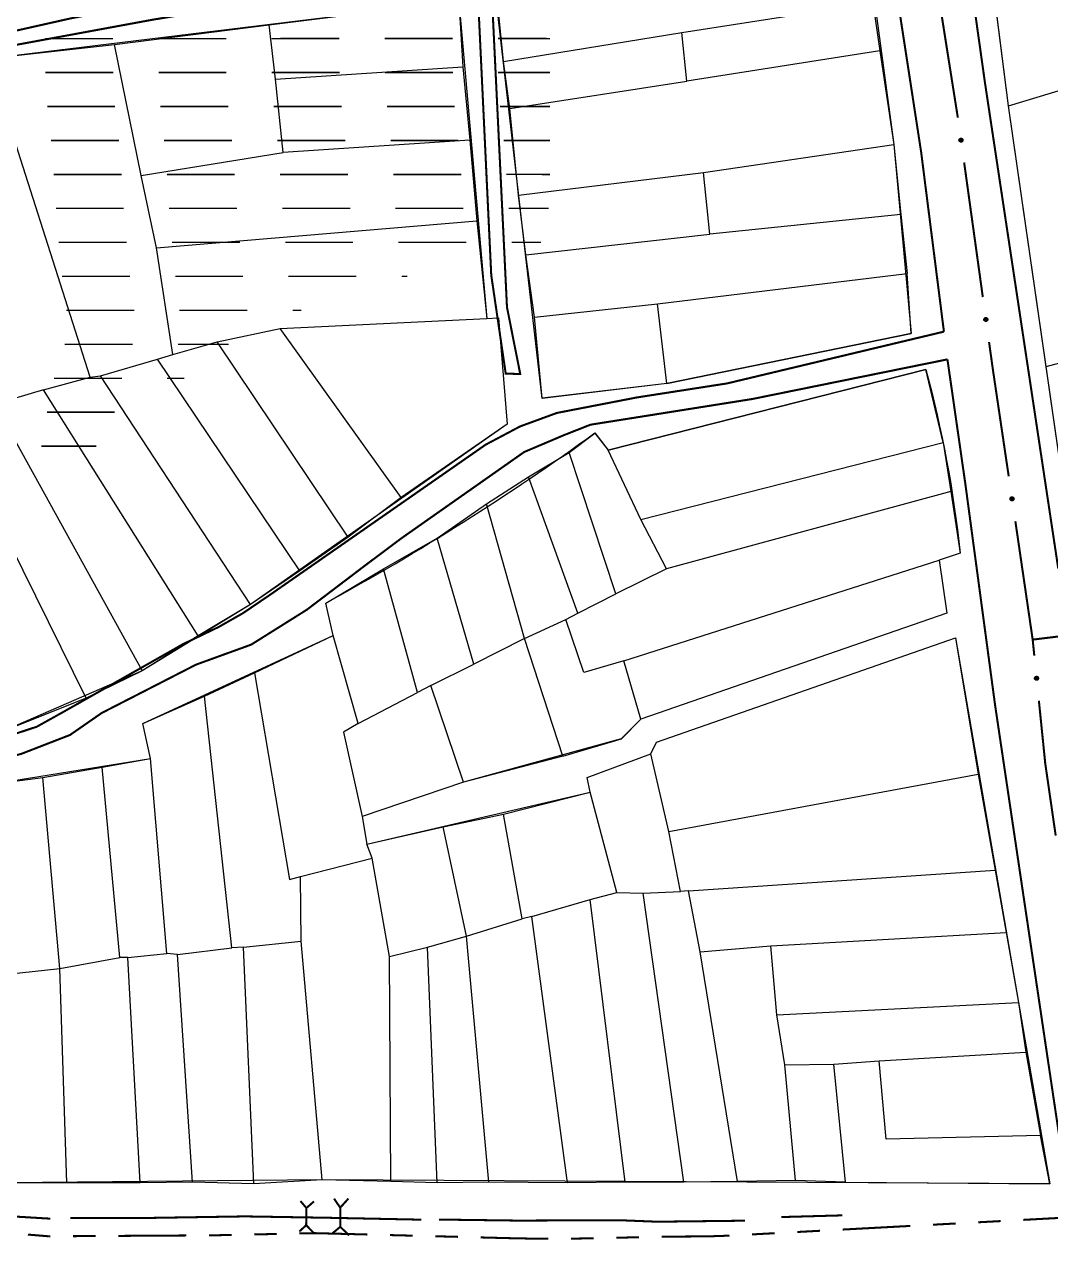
# Model space of a CAD drawing. Extents: x 203614 to 206284, y 4847494 to 4848495.
# Drawn here: x 204054.6 to 204145.3, y 4847956.2 to 4848063.5 of the extents above; entities that cross this region are included whole.
import ezdxf

# ---------------------------------------------------------------- set-up
doc = ezdxf.new("R2010")
doc.units = 0
doc.header["$LTSCALE"] = 1.5
doc.header["$MEASUREMENT"] = 0
doc.linetypes.add('PHANTOMX2', pattern=[5, 2.5, -0.5, 0.5, -0.5, 0.5, -0.5])
for name, color, linetype in [('CD-MALHA-LOTES', 40, 'CONTINUOUS'), ('HD-AREA-SUJ-INUND', 170, 'CONTINUOUS'), ('HD-VALAS-DRENOS', 170, 'CONTINUOUS'), ('RU-QUADRAS', 210, 'CONTINUOUS'), ('SV-EIXO-RUA-N-PAV', 6, 'CONTINUOUS'), ('SV-ESTIVAS', 7, 'CONTINUOUS'), ('SV-RUA-NAO-PAV-S-GUIA-C-GUIA', 7, 'PHANTOMX2'), ('SV-RUA-PAVIM-S-GUIA-C-GUIA', 7, 'CONTINUOUS')]:
    doc.layers.add(name, color=color, linetype=linetype)

# ---------------------------------------------------------------- blocks, each defined once
blk = doc.blocks.new('*X3')
at = {"layer": 'HD-AREA-SUJ-INUND', "const_width": 0.13}
for points in [[(204056.444241, 4848062.282848), (204062.444241, 4848062.283216)], [(204066.444241, 4848062.283461), (204072.444241, 4848062.283829)], [(204076.444241, 4848062.284074), (204082.444241, 4848062.284442)], [(204086.444241, 4848062.284688), (204092.444241, 4848062.285056)], [(204096.444241, 4848062.285301), (204100.444241, 4848062.285547)], [(204100.444241, 4848062.285547), (204101.05, 4848062.28278)], [(204056.46142, 4848059.282815), (204062.46142, 4848059.283183)], [(204066.46142, 4848059.283428), (204072.46142, 4848059.283796)], [(204076.46142, 4848059.284042), (204082.46142, 4848059.28441)], [(204086.46142, 4848059.284655), (204092.46142, 4848059.285023)], [(204096.46142, 4848059.285269), (204100.46142, 4848059.285514)], [(204100.46142, 4848059.285514), (204101.05, 4848059.282747)], [(204056.626885, 4848056.282784), (204062.626885, 4848056.283153)], [(204066.626885, 4848056.283399), (204072.626885, 4848056.283767)], [(204076.626885, 4848056.284013), (204082.626885, 4848056.284382)], [(204086.626885, 4848056.284628), (204092.626885, 4848056.284996)], [(204096.626885, 4848056.285242), (204100.626885, 4848056.285488)], [(204100.626885, 4848056.285488), (204101.05, 4848056.282714)], [(204056.955656, 4848053.282756), (204062.955656, 4848053.283126)], [(204066.955656, 4848053.283373), (204072.955656, 4848053.283742)], [(204076.955656, 4848053.283989), (204082.955656, 4848053.284359)], [(204086.955656, 4848053.284605), (204092.955656, 4848053.284975)], [(204096.955656, 4848053.285221), (204100.955656, 4848053.285468)], [(204100.955656, 4848053.285468), (204101.05, 4848053.282681)], [(204057.194225, 4848050.282727), (204063.194225, 4848050.283098)], [(204067.194225, 4848050.283345), (204073.194225, 4848050.283715)], [(204077.194225, 4848050.283962), (204083.194225, 4848050.284333)], [(204087.194225, 4848050.28458), (204093.194225, 4848050.28495)], [(204097.194225, 4848050.285197), (204100.194225, 4848050.285383)], [(204100.194225, 4848050.285383), (204101.05, 4848050.282648)], [(204057.390856, 4848047.282698), (204063.390856, 4848047.28307)], [(204067.390856, 4848047.283317), (204073.390856, 4848047.283689)], [(204077.390856, 4848047.283937), (204083.390856, 4848047.284309)], [(204087.390856, 4848047.284556), (204093.390856, 4848047.284928)], [(204097.390856, 4848047.285176), (204100.390856, 4848047.285362)], [(204100.390856, 4848047.285362), (204100.908644, 4848047.282614)], [(204057.648175, 4848044.282673), (204063.648175, 4848044.283048)], [(204067.648175, 4848044.283298), (204073.648175, 4848044.283672)], [(204077.648175, 4848044.283922), (204083.648175, 4848044.284297)], [(204087.648175, 4848044.284547), (204093.648175, 4848044.284922)], [(204097.648175, 4848044.285172), (204099.648175, 4848044.285297)], [(204099.648175, 4848044.285297), (204100.243313, 4848044.282574)], [(204057.930538, 4848041.282728), (204063.930538, 4848041.283154)], [(204067.930538, 4848041.283437), (204073.930538, 4848041.283863)], [(204077.930538, 4848041.284147), (204083.930538, 4848041.284573)], [(204087.930538, 4848041.284857), (204088.440533, 4848041.282423)], [(204058.310504, 4848038.282801), (204064.310504, 4848038.283289)], [(204068.310504, 4848038.283614), (204074.310504, 4848038.284101)], [(204078.310504, 4848038.284426), (204079.077453, 4848038.282296)], [(204058.165812, 4848035.282864), (204064.165812, 4848035.28341)], [(204068.165812, 4848035.283773), (204072.165812, 4848035.284137)], [(204072.165812, 4848035.284137), (204072.640274, 4848035.282199)], [(204057.220917, 4848032.282881), (204063.220917, 4848032.283463)], [(204067.220917, 4848032.28385), (204068.220917, 4848032.283947)], [(204068.220917, 4848032.283947), (204068.741276, 4848032.282127)], [(204056.595481, 4848029.282912), (204062.595481, 4848029.283536)], [(204056.105202, 4848026.282999), (204060.105202, 4848026.283465)], [(204060.105202, 4848026.283465), (204060.969527, 4848026.281983)]]:
    blk.add_lwpolyline(points, dxfattribs=at)

msp = doc.modelspace()

# ---------------------------------------------------------------- linework, layer by layer
at = {"layer": 'CD-MALHA-LOTES', "flags": 128}
for points in [[(204141.54, 4848056.33), (204138.12, 4848083.21)], [(204141.54, 4848056.33), (204205.84, 4848075.79)], [(204144.88, 4848033.31), (204141.54, 4848056.33)], [(204144.88, 4848033.31), (204171.51, 4848040.45)], [(204147.18, 4848017.39), (204144.88, 4848033.31)]]:
    msp.add_lwpolyline(points, dxfattribs=at)
at = {"layer": 'CD-MALHA-LOTES'}
for points in [[(204076.242153, 4848063.50925), (204092.98157, 4848065.575845), (204093.326002, 4848059.78938)], [(204112.683105, 4848062.820385), (204129.560295, 4848065.438072)], [(204129.560295, 4848065.438072), (204130.180274, 4848061.201553)], [(204096.942543, 4848060.271585), (204096.529224, 4848064.404774)], [(204062.568185, 4848061.752645), (204076.242153, 4848063.50925)], [(204076.793245, 4848058.687196), (204076.242153, 4848063.50925)], [(204096.942543, 4848060.271585), (204112.683105, 4848062.820385)], [(204113.130868, 4848058.51498), (204112.683105, 4848062.820385)], [(204051.408574, 4848060.512688), (204062.568185, 4848061.752645)], [(204064.910326, 4848050.179715), (204062.568185, 4848061.752645)], [(204130.180274, 4848061.201553), (204113.130868, 4848058.51498)], [(204130.180274, 4848061.201553), (204131.42023, 4848052.935174)], [(204060.432704, 4848032.372557), (204051.408574, 4848060.512688)], [(204097.493635, 4848056.103953), (204096.942543, 4848060.271585)], [(204076.793245, 4848058.687196), (204093.326002, 4848059.78938)], [(204093.326002, 4848059.78938), (204093.945981, 4848053.31405)], [(204077.48211, 4848052.211866), (204076.793245, 4848058.687196)], [(204097.493635, 4848056.103953), (204113.130868, 4848058.51498)], [(204098.251386, 4848048.457552), (204097.493635, 4848056.103953)], [(204093.945981, 4848053.31405), (204077.48211, 4848052.211866)], [(204093.945981, 4848053.31405), (204094.565959, 4848046.184298)], [(204114.611927, 4848050.45526), (204131.42023, 4848052.935174)], [(204131.42023, 4848052.935174), (204132.040209, 4848046.73539)], [(204064.910326, 4848050.179715), (204077.48211, 4848052.211866)], [(204098.251386, 4848048.457552), (204114.611927, 4848050.45526)], [(204115.163019, 4848045.013228), (204114.611927, 4848050.45526)], [(204066.288056, 4848043.807714), (204064.910326, 4848050.179715)], [(204098.905808, 4848043.187736), (204098.251386, 4848048.457552)], [(204066.288056, 4848043.807714), (204094.565959, 4848046.184298)], [(204094.565959, 4848046.184298), (204095.461483, 4848037.573487)], [(204132.040209, 4848046.73539), (204115.163019, 4848045.013228)], [(204132.040209, 4848046.73539), (204132.591301, 4848041.53446)], [(204098.905808, 4848043.187736), (204115.163019, 4848045.013228)], [(204067.734672, 4848034.370265), (204066.288056, 4848043.807714)], [(204099.663559, 4848037.676817), (204098.905808, 4848043.187736)], [(204110.547624, 4848038.847887), (204132.591301, 4848041.53446)], [(204111.374262, 4848031.821465), (204132.935733, 4848036.230201), (204132.591301, 4848041.53446)], [(204099.663559, 4848037.676817), (204110.547624, 4848038.847887)], [(204111.374262, 4848031.821465), (204110.547624, 4848038.847887)], [(204077.206564, 4848036.677963), (204095.461483, 4848037.573487)], [(204095.461483, 4848037.573487), (204096.494781, 4848037.60793), (204097.252532, 4848028.239368), (204087.88397, 4848021.764038)], [(204111.374262, 4848031.821465), (204100.352424, 4848030.512622), (204099.663559, 4848037.676817)], [(204071.626758, 4848035.506892), (204077.206564, 4848036.677963)], [(204087.88397, 4848021.764038), (204077.206564, 4848036.677963)], [(204067.734672, 4848034.370265), (204071.626758, 4848035.506892)], [(204083.199688, 4848018.250827), (204071.626758, 4848035.506892)], [(204066.356942, 4848033.956947), (204067.734672, 4848034.370265)], [(204061.328228, 4848032.51033), (204066.356942, 4848033.956947)], [(204078.928726, 4848015.288708), (204066.356942, 4848033.956947)], [(204056.299515, 4848031.270373), (204060.432704, 4848032.372557)], [(204060.432704, 4848032.372557), (204061.328228, 4848032.51033)], [(204074.588877, 4848012.292146), (204061.328228, 4848032.51033)], [(204135.760079, 4848026.620535), (204134.244576, 4848033.061422), (204106.173332, 4848025.931671)], [(204056.299515, 4848031.270373), (204053.819601, 4848030.512622)], [(204069.973483, 4848009.536686), (204056.299515, 4848031.270373)], [(204051.959666, 4848030.030417), (204065.013656, 4848006.436794)], [(204060.053828, 4848004.025767), (204047.826477, 4848028.79046)], [(204102.729008, 4848025.725011), (204105.002262, 4848027.447173), (204106.173332, 4848025.931671)], [(204099.146911, 4848023.58953), (204102.729008, 4848025.725011)], [(204106.862197, 4848013.256557), (204102.729008, 4848025.725011)], [(204109.066565, 4848019.800773), (204106.173332, 4848025.931671)], [(204109.066565, 4848019.800773), (204135.760079, 4848026.620535)], [(204135.760079, 4848026.620535), (204136.448944, 4848022.280687)], [(204095.42704, 4848021.178503), (204099.146911, 4848023.58953)], [(204103.486759, 4848011.534395), (204099.146911, 4848023.58953)], [(204087.88397, 4848021.764038), (204083.199688, 4848018.250827)], [(204136.448944, 4848022.280687), (204111.339819, 4848015.460924)], [(204136.448944, 4848022.280687), (204137.275582, 4848016.838654), (204135.415647, 4848016.218676)], [(204091.087191, 4848018.147497), (204095.42704, 4848021.178503)], [(204098.802478, 4848009.295584), (204095.42704, 4848021.178503)], [(204111.339819, 4848015.460924), (204109.066565, 4848019.800773)], [(204083.199688, 4848018.250827), (204078.928726, 4848015.288708)], [(204086.334024, 4848015.460924), (204091.087191, 4848018.147497)], [(204094.324856, 4848007.02233), (204091.087191, 4848018.147497)], [(204107.551062, 4848007.332319), (204135.415647, 4848016.218676)], [(204135.415647, 4848016.218676), (204136.104512, 4848011.534395), (204109.066565, 4848002.165832)], [(204078.928726, 4848015.288708), (204074.588877, 4848012.292146)], [(204081.890845, 4848009.57113), (204081.236424, 4848012.429919), (204086.334024, 4848015.460924)], [(204089.330586, 4848004.542416), (204086.334024, 4848015.460924)], [(204111.339819, 4848015.460924), (204106.862197, 4848013.256557)], [(204103.486759, 4848011.534395), (204106.862197, 4848013.256557)], [(204074.588877, 4848012.292146), (204069.973483, 4848009.536686)], [(204098.802478, 4848009.295584), (204102.453462, 4848010.983303)], [(204102.453462, 4848010.983303), (204103.486759, 4848011.534395)], [(204107.551062, 4848007.332319), (204104.037851, 4848006.299021), (204102.453462, 4848010.983303)], [(204069.973483, 4848009.536686), (204065.013656, 4848006.436794)], [(204074.93331, 4848006.264578), (204081.890845, 4848009.57113)], [(204084.095213, 4848001.786956), (204081.890845, 4848009.57113)], [(204098.802478, 4848009.295584), (204094.324856, 4848007.02233)], [(204102.177916, 4847998.893724), (204098.802478, 4848009.295584)], [(204109.962089, 4847999.100383), (204110.444295, 4848000.133681), (204136.862263, 4848009.36447), (204138.859971, 4847997.309335)], [(204065.013656, 4848006.436794), (204060.053828, 4848004.025767)], [(204090.501656, 4848005.162394), (204094.324856, 4848007.02233)], [(204109.066565, 4848002.165832), (204107.551062, 4848007.332319)], [(204070.524575, 4848004.197984), (204074.93331, 4848006.264578)], [(204074.93331, 4848006.264578), (204078.033202, 4847988.009659), (204078.997613, 4847988.285205)], [(204065.736964, 4847998.687064), (204065.082542, 4848001.786956), (204070.524575, 4848004.197984)], [(204072.935602, 4847981.982091), (204070.524575, 4848004.197984)], [(204084.095213, 4848001.786956), (204089.330586, 4848004.542416)], [(204090.501656, 4848005.162394), (204089.330586, 4848004.542416)], [(204093.394889, 4847996.62047), (204090.501656, 4848005.162394)], [(204060.053828, 4848004.025767), (204052.476315, 4848000.994762)], [(204102.177916, 4847998.893724), (204107.344403, 4848000.44367), (204109.066565, 4848002.165832)], [(204084.095213, 4848001.786956), (204082.78637, 4848001.029205), (204084.439645, 4847993.589464)], [(204102.177916, 4847998.893724), (204093.394889, 4847996.62047)], [(204104.588943, 4847995.724945), (204104.313397, 4847997.033789), (204109.962089, 4847999.100383)], [(204111.546478, 4847992.246178), (204109.962089, 4847999.100383)], [(204056.230628, 4847997.033789), (204061.466001, 4847997.929313)], [(204061.466001, 4847997.929313), (204065.736964, 4847998.687064)], [(204063.050391, 4847981.12101), (204061.466001, 4847997.929313)], [(204067.18358, 4847981.465442), (204065.736964, 4847998.687064)], [(204051.477461, 4847996.41381), (204056.230628, 4847997.033789)], [(204057.746131, 4847980.156599), (204056.230628, 4847997.033789)], [(204093.394889, 4847996.62047), (204084.439645, 4847993.589464)], [(204111.546478, 4847992.246178), (204138.859971, 4847997.309335)], [(204138.859971, 4847997.309335), (204140.375474, 4847988.836297)], [(204096.942543, 4847993.796124), (204104.588943, 4847995.724945)], [(204106.931084, 4847986.873032), (204104.588943, 4847995.724945)], [(204084.439645, 4847993.589464), (204084.852964, 4847991.143994)], [(204091.60384, 4847992.659497), (204096.942543, 4847993.796124)], [(204098.595819, 4847984.530891), (204096.942543, 4847993.796124)], [(204084.852964, 4847991.143994), (204091.60384, 4847992.659497)], [(204093.670435, 4847983.015388), (204091.60384, 4847992.659497)], [(204112.579776, 4847986.941918), (204111.546478, 4847992.246178)], [(204085.33517, 4847989.904037), (204084.852964, 4847991.143994)], [(204078.997613, 4847988.285205), (204085.33517, 4847989.904037)], [(204086.850672, 4847981.22434), (204085.33517, 4847989.904037)], [(204079.066499, 4847982.567626), (204078.997613, 4847988.285205)], [(204113.268641, 4847987.010805), (204140.375474, 4847988.836297)], [(204140.375474, 4847988.836297), (204141.339885, 4847983.325378)], [(204113.268641, 4847987.010805), (204112.579776, 4847986.941918)], [(204114.301938, 4847981.637659), (204113.268641, 4847987.010805)], [(204099.422456, 4847984.737551), (204104.588943, 4847986.253053)], [(204104.588943, 4847986.253053), (204106.931084, 4847986.873032)], [(204107.688835, 4847961.281701), (204104.588943, 4847986.253053)], [(204106.931084, 4847986.873032), (204109.273224, 4847986.804145)], [(204109.273224, 4847986.804145), (204112.579776, 4847986.941918)], [(204112.855322, 4847961.281701), (204109.273224, 4847986.804145)], [(204093.670435, 4847983.015388), (204098.595819, 4847984.530891)], [(204099.422456, 4847984.737551), (204098.595819, 4847984.530891)], [(204102.591235, 4847961.212815), (204099.422456, 4847984.737551)], [(204090.22611, 4847982.050978), (204093.670435, 4847983.015388)], [(204095.6337, 4847961.281701), (204093.670435, 4847983.015388)], [(204120.536165, 4847982.154307), (204141.339885, 4847983.325378)], [(204141.339885, 4847983.325378), (204142.442068, 4847977.160037)], [(204068.147991, 4847981.396556), (204072.935602, 4847981.982091)], [(204073.968899, 4847982.050978), (204072.935602, 4847981.982091)], [(204073.968899, 4847982.050978), (204079.066499, 4847982.567626)], [(204074.864423, 4847961.143928), (204073.968899, 4847982.050978)], [(204080.926434, 4847961.488361), (204079.066499, 4847982.567626)], [(204086.850672, 4847981.22434), (204090.22611, 4847982.050978)], [(204091.087191, 4847961.212815), (204090.22611, 4847982.050978)], [(204114.301938, 4847981.637659), (204120.536165, 4847982.154307)], [(204117.608489, 4847961.350588), (204114.301938, 4847981.637659)], [(204121.087257, 4847976.057853), (204120.536165, 4847982.154307)], [(204057.746131, 4847980.156599), (204063.050391, 4847981.12101)], [(204063.739255, 4847981.12101), (204063.050391, 4847981.12101)], [(204063.739255, 4847981.12101), (204067.18358, 4847981.465442)], [(204064.841439, 4847961.212815), (204063.739255, 4847981.12101)], [(204068.147991, 4847981.396556), (204067.18358, 4847981.465442)], [(204069.456834, 4847961.281701), (204068.147991, 4847981.396556)], [(204086.988445, 4847961.350588), (204086.850672, 4847981.22434)], [(204053.130736, 4847979.63995), (204057.746131, 4847980.156599)], [(204058.366109, 4847961.212815), (204057.746131, 4847980.156599)], [(204121.087257, 4847976.057853), (204142.442068, 4847977.160037)], [(204142.442068, 4847977.160037), (204143.062047, 4847972.751302)], [(204121.776122, 4847971.649118), (204121.087257, 4847976.057853)], [(204126.115971, 4847971.718004), (204130.111387, 4847971.99355)], [(204130.111387, 4847971.99355), (204143.062047, 4847972.751302)], [(204144.37089, 4847965.414891), (204130.731365, 4847965.070458), (204130.111387, 4847971.99355)], [(204143.062047, 4847972.751302), (204144.37089, 4847965.414891)], [(204121.776122, 4847971.649118), (204126.115971, 4847971.718004)], [(204122.740533, 4847961.419474), (204121.776122, 4847971.649118)], [(204127.149268, 4847961.281701), (204126.115971, 4847971.718004)], [(204127.149268, 4847961.281701), (204145.197528, 4847961.143928), (204144.37089, 4847965.414891)], [(204058.366109, 4847961.212815), (204052.85519, 4847961.212815)], [(204064.841439, 4847961.212815), (204058.366109, 4847961.212815)], [(204069.456834, 4847961.281701), (204064.841439, 4847961.212815)], [(204074.864423, 4847961.143928), (204069.456834, 4847961.281701)], [(204080.926434, 4847961.488361), (204074.864423, 4847961.143928)], [(204086.988445, 4847961.350588), (204080.926434, 4847961.488361)], [(204091.087191, 4847961.212815), (204086.988445, 4847961.350588)], [(204095.6337, 4847961.281701), (204091.087191, 4847961.212815)], [(204102.591235, 4847961.212815), (204095.6337, 4847961.281701)], [(204107.688835, 4847961.281701), (204102.591235, 4847961.212815)], [(204112.855322, 4847961.281701), (204107.688835, 4847961.281701)], [(204117.608489, 4847961.350588), (204112.855322, 4847961.281701)], [(204122.740533, 4847961.419474), (204117.608489, 4847961.350588)], [(204127.149268, 4847961.281701), (204122.740533, 4847961.419474)]]:
    msp.add_lwpolyline(points, dxfattribs=at)
at = {"layer": 'HD-VALAS-DRENOS', "const_width": 0.18, "flags": 128}
for points in [[(204056.89, 4847958.06), (204048.65, 4847958.55), (204043.53, 4847958.74)], [(204089.68, 4847957.97), (204081.35, 4847958.14), (204074.09, 4847958.26), (204066.01, 4847958.13), (204058.68, 4847958.13)], [(204118.28, 4847957.88), (204110.51, 4847957.79), (204107.21, 4847957.92), (204098.15, 4847957.89), (204091.24, 4847957.98)], [(204126.87, 4847958.35), (204121.47, 4847958.2)]]:
    msp.add_lwpolyline(points, dxfattribs=at)
at = {"layer": 'RU-QUADRAS', "color": 6, "linetype": 'Continuous'}
for points in [[(204313.29, 4848068.88), (204220.69, 4848038.65), (204147.18, 4848017.39), (204141.54, 4848056.33), (204130.27, 4848144.7), (204126.43, 4848182.35), (204089.41, 4848466.25), (204100.3, 4848469.64), (204167.37, 4848472.32), (204258.29, 4848478.93)], [(204124.84, 4848101.63), (204131.42, 4848052.94), (204132.94, 4848036.23), (204111.37, 4848031.82), (204100.35, 4848030.51), (204095.77, 4848070.12)], [(204051.41, 4848060.51), (204092.98, 4848065.58), (204095.46, 4848037.57), (204096.49, 4848037.61), (204097.25, 4848028.24), (204074.59, 4848012.29), (204065.01, 4848006.44), (204052.48, 4848000.99)]]:
    msp.add_lwpolyline(points, dxfattribs=at)
msp.add_lwpolyline([(204051.48, 4847996.41), (204065.74, 4847998.69), (204065.08, 4848001.79), (204081.89, 4848009.57), (204081.24, 4848012.43, 0.0316171497), (204105, 4848027.45), (204106.17, 4848025.93), (204134.24, 4848033.06, -0.0388181234), (204137.28, 4848016.84), (204135.42, 4848016.22), (204136.1, 4848011.53), (204109.07, 4848002.17), (204107.34, 4848000.44), (204093.39, 4847996.62), (204084.44, 4847993.59), (204084.85, 4847991.14), (204104.59, 4847995.72), (204104.31, 4847997.03), (204109.96, 4847999.1), (204110.44, 4848000.13), (204136.86, 4848009.36), (204145.2, 4847961.14), (204080.93, 4847961.49), (204022.17, 4847960.94)], format="xyb", dxfattribs=at)
at = {"layer": 'SV-EIXO-RUA-N-PAV', "const_width": 0.18, "flags": 128}
for points in [[(204137.068598, 4848055.298147), (204135.193609, 4848067.150759)], [(204139.275484, 4848039.451146), (204137.625855, 4848051.337219)], [(204140.15, 4848033.15), (204139.825361, 4848035.489122)], [(204140.243675, 4848032.518452), (204140.15, 4848033.15)], [(204141.564156, 4848023.615849), (204140.243675, 4848032.518452)], [(204143.68, 4848009.2), (204142.14921, 4848019.658868)], [(204143.68, 4848009.2), (204155.591811, 4848010.652156)], [(204143.723415, 4848008.772499), (204143.68, 4848009.2)], [(204143.824451, 4848007.777616), (204143.723415, 4848008.772499)], [(204144.79, 4847998.27), (204144.228593, 4848003.798085)], [(204144.853563, 4847997.831097), (204144.79, 4847998.27)], [(204145.713521, 4847991.893044), (204144.853563, 4847997.831097)]]:
    msp.add_lwpolyline(points, dxfattribs=at)
at = {"layer": 'SV-EIXO-RUA-N-PAV', "flags": 128}
for points in [[(204137.261633, 4848053.160782), (204137.222209, 4848053.189727), (204137.194246, 4848053.222666), (204137.17883, 4848053.256851), (204137.173084, 4848053.290612), (204137.171097, 4848053.325813), (204137.176922, 4848053.361745), (204137.192222, 4848053.400193), (204137.220981, 4848053.439944), (204137.256606, 4848053.466372), (204137.289312, 4848053.483279), (204137.324171, 4848053.491297), (204137.358399, 4848053.492655), (204137.395523, 4848053.485369), (204137.434335, 4848053.469484), (204137.473606, 4848053.439599), (204137.5008, 4848053.407119), (204137.514842, 4848053.373661), (204137.522681, 4848053.338566), (204137.52428, 4848053.302604), (204137.518358, 4848053.267365), (204137.502294, 4848053.228316), (204137.472283, 4848053.189947), (204137.440198, 4848053.162455), (204137.406947, 4848053.147946), (204137.372221, 4848053.141006), (204137.336939, 4848053.138583), (204137.300576, 4848053.142936), (204137.261633, 4848053.160782)], [(204139.461139, 4848037.312685), (204139.421715, 4848037.34163), (204139.393752, 4848037.374569), (204139.378336, 4848037.408754), (204139.372591, 4848037.442515), (204139.370603, 4848037.477716), (204139.376428, 4848037.513648), (204139.391728, 4848037.552096), (204139.420487, 4848037.591847), (204139.456112, 4848037.618275), (204139.488818, 4848037.635182), (204139.523677, 4848037.6432), (204139.557905, 4848037.644558), (204139.595029, 4848037.637272), (204139.633841, 4848037.621387), (204139.673113, 4848037.591502), (204139.700306, 4848037.559022), (204139.714348, 4848037.525564), (204139.722187, 4848037.490469), (204139.723786, 4848037.454507), (204139.717864, 4848037.419269), (204139.7018, 4848037.38022), (204139.671789, 4848037.34185), (204139.639704, 4848037.314358), (204139.606453, 4848037.299849), (204139.571727, 4848037.29291), (204139.536445, 4848037.290486), (204139.500082, 4848037.294839), (204139.461139, 4848037.312685)], [(204141.769788, 4848021.479217), (204141.730096, 4848021.507792), (204141.701826, 4848021.540468), (204141.686091, 4848021.574508), (204141.680031, 4848021.608213), (204141.677714, 4848021.643394), (204141.683203, 4848021.679379), (204141.698143, 4848021.717969), (204141.726529, 4848021.757986), (204141.761906, 4848021.784746), (204141.794453, 4848021.801958), (204141.829235, 4848021.810302), (204141.863449, 4848021.81198), (204141.900639, 4848021.805041), (204141.939598, 4848021.789519), (204141.979147, 4848021.760002), (204142.006643, 4848021.727778), (204142.020997, 4848021.694453), (204142.029164, 4848021.659433), (204142.031099, 4848021.623487), (204142.025506, 4848021.588195), (204142.009808, 4848021.548997), (204141.980157, 4848021.510349), (204141.94833, 4848021.482558), (204141.915216, 4848021.46774), (204141.880557, 4848021.460476), (204141.845299, 4848021.457723), (204141.808896, 4848021.461735), (204141.769788, 4848021.479217)], [(204143.931522, 4848005.633783), (204143.893187, 4848005.664155), (204143.866451, 4848005.698097), (204143.852299, 4848005.732825), (204143.847796, 4848005.766774), (204143.847101, 4848005.802024), (204143.854241, 4848005.837718), (204143.870942, 4848005.875579), (204143.901139, 4848005.914248), (204143.93771, 4848005.939352), (204143.971015, 4848005.955047), (204144.006144, 4848005.961781), (204144.040399, 4848005.961882), (204144.077231, 4848005.953239), (204144.115434, 4848005.935941), (204144.153582, 4848005.904635), (204144.179566, 4848005.871179), (204144.192371, 4848005.837229), (204144.198917, 4848005.801869), (204144.199196, 4848005.765873), (204144.191985, 4848005.730876), (204144.174498, 4848005.692442), (204144.143101, 4848005.655199), (204144.110028, 4848005.628903), (204144.076267, 4848005.615624), (204144.04131, 4848005.609964), (204144.005963, 4848005.608836), (204143.969784, 4848005.61452), (204143.931522, 4848005.633783)]]:
    msp.add_lwpolyline(points, close=True, dxfattribs=at)
for points in [[(204137.194246, 4848053.222666), (204137.171097, 4848053.325813)], [(204137.206188, 4848053.208435), (204137.176203, 4848053.335146)], [(204137.222209, 4848053.189727), (204137.176922, 4848053.361745)], [(204137.240799, 4848053.177421), (204137.186006, 4848053.373701)], [(204137.261633, 4848053.160782), (204137.192222, 4848053.400193)], [(204137.28277, 4848053.152939), (204137.208949, 4848053.416836)], [(204137.300576, 4848053.142936), (204137.220981, 4848053.439944)], [(204137.318247, 4848053.145464), (204137.238987, 4848053.448557)], [(204137.336939, 4848053.138583), (204137.256606, 4848053.466372)], [(204137.352974, 4848053.143396), (204137.271877, 4848053.469653)], [(204137.372221, 4848053.141006), (204137.289312, 4848053.483279)], [(204137.389654, 4848053.147109), (204137.309571, 4848053.485905)], [(204137.406947, 4848053.147946), (204137.324171, 4848053.491297)], [(204137.423857, 4848053.158744), (204137.342197, 4848053.489055)], [(204137.440198, 4848053.162455), (204137.358399, 4848053.492655)], [(204137.456935, 4848053.178488), (204137.37865, 4848053.484472)], [(204137.472283, 4848053.189947), (204137.395523, 4848053.485369)], [(204137.485245, 4848053.212724), (204137.415855, 4848053.474481)], [(204137.502294, 4848053.228316), (204137.434335, 4848053.469484)], [(204137.507212, 4848053.252968), (204137.455497, 4848053.446921)], [(204137.518358, 4848053.267365), (204137.473606, 4848053.439599)], [(204137.520093, 4848053.289196), (204137.48857, 4848053.417071)], [(204137.52428, 4848053.302604), (204137.5008, 4848053.407119)], [(204139.393752, 4848037.374569), (204139.370603, 4848037.477716)], [(204139.405694, 4848037.360338), (204139.37571, 4848037.487049)], [(204139.421715, 4848037.34163), (204139.376428, 4848037.513648)], [(204139.440305, 4848037.329324), (204139.385512, 4848037.525605)], [(204139.461139, 4848037.312685), (204139.391728, 4848037.552096)], [(204139.482276, 4848037.304842), (204139.408455, 4848037.568739)], [(204139.500082, 4848037.294839), (204139.420487, 4848037.591847)], [(204139.517753, 4848037.297367), (204139.438493, 4848037.60046)], [(204139.536445, 4848037.290486), (204139.456112, 4848037.618275)], [(204139.55248, 4848037.295299), (204139.471383, 4848037.621556)], [(204139.571727, 4848037.29291), (204139.488818, 4848037.635182)], [(204139.58916, 4848037.299012), (204139.509077, 4848037.637808)], [(204139.606453, 4848037.299849), (204139.523677, 4848037.6432)], [(204139.623363, 4848037.310647), (204139.541703, 4848037.640959)], [(204139.639704, 4848037.314358), (204139.557905, 4848037.644558)], [(204139.656441, 4848037.330391), (204139.578156, 4848037.636375)], [(204139.671789, 4848037.34185), (204139.595029, 4848037.637272)], [(204139.684751, 4848037.364628), (204139.615361, 4848037.626385)], [(204139.7018, 4848037.38022), (204139.633841, 4848037.621387)], [(204139.706718, 4848037.404872), (204139.655003, 4848037.598824)], [(204139.717864, 4848037.419269), (204139.673113, 4848037.591502)], [(204139.719599, 4848037.441099), (204139.688076, 4848037.568974)], [(204139.723786, 4848037.454507), (204139.700306, 4848037.559022)], [(204141.701826, 4848021.540468), (204141.677714, 4848021.643394)], [(204141.7139, 4848021.52635), (204141.682733, 4848021.652775)], [(204141.730096, 4848021.507792), (204141.683203, 4848021.679379)], [(204141.7488, 4848021.49566), (204141.692175, 4848021.69142)], [(204141.769788, 4848021.479217), (204141.698143, 4848021.717969)], [(204141.790998, 4848021.471571), (204141.714714, 4848021.734767)], [(204141.808896, 4848021.461735), (204141.726529, 4848021.757986)], [(204141.826544, 4848021.464429), (204141.744454, 4848021.766768)], [(204141.845299, 4848021.457723), (204141.761906, 4848021.784746)], [(204141.861288, 4848021.462685), (204141.777145, 4848021.78817)], [(204141.880557, 4848021.460476), (204141.794453, 4848021.801958)], [(204141.897932, 4848021.466741), (204141.814686, 4848021.804774)], [(204141.915216, 4848021.46774), (204141.829235, 4848021.810302)], [(204141.932025, 4848021.478695), (204141.847281, 4848021.808229)], [(204141.94833, 4848021.482558), (204141.863449, 4848021.81198)], [(204141.964916, 4848021.498747), (204141.883776, 4848021.803986)], [(204141.980157, 4848021.510349), (204141.900639, 4848021.805041)], [(204141.992906, 4848021.533247), (204141.921072, 4848021.794344)], [(204142.009808, 4848021.548997), (204141.939598, 4848021.789519)], [(204142.014495, 4848021.573694), (204141.96097, 4848021.767155)], [(204142.025506, 4848021.588195), (204141.979147, 4848021.760002)], [(204142.027037, 4848021.610041), (204141.99432, 4848021.737615)], [(204142.031099, 4848021.623487), (204142.006643, 4848021.727778)], [(204143.866451, 4848005.698097), (204143.847101, 4848005.802024)], [(204143.877862, 4848005.683438), (204143.852547, 4848005.811164)], [(204143.893187, 4848005.664155), (204143.854241, 4848005.837718)], [(204143.911313, 4848005.651175), (204143.863758, 4848005.849334)], [(204143.931522, 4848005.633783), (204143.870942, 4848005.875579)], [(204143.952357, 4848005.62517), (204143.888268, 4848005.891598)], [(204143.969784, 4848005.61452), (204143.901139, 4848005.914248)], [(204143.987536, 4848005.616398), (204143.919449, 4848005.922195)], [(204144.005963, 4848005.608836), (204143.93771, 4848005.939352)], [(204144.022164, 4848005.613057), (204143.953091, 4848005.94207)], [(204144.04131, 4848005.609964), (204143.971015, 4848005.955047)], [(204144.058955, 4848005.615422), (204143.991357, 4848005.956929)], [(204144.076267, 4848005.615624), (204144.006144, 4848005.961781)], [(204144.093562, 4848005.625794), (204144.024075, 4848005.95888)], [(204144.110028, 4848005.628903), (204144.040399, 4848005.961882)], [(204144.127342, 4848005.644312), (204144.060337, 4848005.952961)], [(204144.143101, 4848005.655199), (204144.077231, 4848005.953239)], [(204144.15689, 4848005.677486), (204144.097149, 4848005.941613)], [(204144.174498, 4848005.692442), (204144.115434, 4848005.935941)], [(204144.180318, 4848005.716897), (204144.135754, 4848005.912617)], [(204144.191985, 4848005.730876), (204144.153582, 4848005.904635)], [(204144.194519, 4848005.752628), (204144.167709, 4848005.881573)], [(204144.199196, 4848005.765873), (204144.179566, 4848005.871179)]]:
    msp.add_lwpolyline(points, dxfattribs=at)
at = {"layer": 'SV-ESTIVAS', "const_width": 0.18, "flags": 128}
msp.add_lwpolyline([(204097.13, 4848032.69), (204098.41, 4848032.66), (204097.24, 4848038.56), (204095.8, 4848068.27), (204072.01, 4848066.4), (204066.98, 4848065.68), (204058.67, 4848064.06), (204049.82, 4848062.07), (204046.74, 4848061.24), (204006.85, 4848046.41), (204007.17, 4848045.28), (204032.5, 4848054.98), (204046.8, 4848060), (204050.52, 4848061.11), (204065.94, 4848063.95), (204072.32, 4848065), (204075.68, 4848065.36), (204094.45, 4848066.8), (204094.64, 4848066.82), (204095.85, 4848041.39)], close=True, dxfattribs=at)
for points in [[(204079.52, 4847959), (204079, 4847959.61)], [(204080.13, 4847956.84), (204079.5, 4847957.48), (204079.52, 4847959), (204080.19, 4847959.58)], [(204082.51, 4847959.03), (204081.96, 4847959.83)], [(204083.23, 4847959.83), (204082.51, 4847959.03), (204082.51, 4847957.34), (204083.29, 4847956.59)], [(204079.5, 4847957.48), (204078.89, 4847956.92)], [(204082.51, 4847957.34), (204081.82, 4847956.76)]]:
    msp.add_lwpolyline(points, dxfattribs=at)
at = {"layer": 'SV-RUA-NAO-PAV-S-GUIA-C-GUIA', "const_width": 0.18, "flags": 128}
for points in [[(204135.84, 4848036.4), (204116.7, 4848031.83), (204108.73, 4848030.59), (204101.65, 4848029.22), (204098.4, 4848028.03), (204095.36, 4848026.42), (204076.34, 4848013.18), (204073.91, 4848011.53), (204071.76, 4848010.31), (204068.62, 4848008.8), (204057.97, 4848002.77), (204055.71, 4848001.51), (204052.71, 4848000.52), (204045.35, 4847998.81), (204045.62, 4847997.03), (204054.31, 4847999.1), (204058.64, 4848000.78), (204061.44, 4848002.72), (204069.77, 4848006.99), (204074.65, 4848008.76), (204079.56, 4848011.84), (204084.67, 4848015.72), (204087.9, 4848018.14), (204098.76, 4848025.77), (204102.3, 4848027.27), (204104.61, 4848028.18), (204118.91, 4848030.45), (204136.15, 4848033.95)], [(204142.860438, 4847957.953193), (204146.854699, 4847958.167384)], [(204122.889132, 4847956.882238), (204124.886263, 4847956.989333)], [(204126.883394, 4847957.096429), (204132.874785, 4847957.417715)], [(204134.871916, 4847957.524811), (204136.869047, 4847957.631906)], [(204138.866177, 4847957.739002), (204140.863308, 4847957.846097)], [(204054.915654, 4847956.653123), (204055.912262, 4847956.570827)], [(204055.912262, 4847956.570827), (204056.77, 4847956.5)], [(204056.77, 4847956.5), (204056.90934, 4847956.500858)], [(204058.909302, 4847956.513172), (204060.909264, 4847956.525486)], [(204062.909226, 4847956.5378), (204068.909113, 4847956.574741)], [(204070.909075, 4847956.587055), (204071.39, 4847956.59)], [(204071.39, 4847956.59), (204072.908717, 4847956.622533)], [(204074.908259, 4847956.665365), (204076.9078, 4847956.708197)], [(204078.907341, 4847956.751029), (204079.907112, 4847956.772445)], [(204079.907112, 4847956.772445), (204080.26, 4847956.78)], [(204080.26, 4847956.78), (204084.905489, 4847956.660303)], [(204086.904826, 4847956.608788), (204088.904162, 4847956.557272)], [(204090.903498, 4847956.505757), (204092.902835, 4847956.454241)], [(204094.902166, 4847956.402542), (204095.901817, 4847956.37612)], [(204095.901817, 4847956.37612), (204096.119526, 4847956.370369)], [(204096.119526, 4847956.370369), (204096.901495, 4847956.350751)], [(204096.901495, 4847956.350751), (204097.619125, 4847956.33275)], [(204097.619125, 4847956.33275), (204098.90102, 4847956.307443)], [(204098.90102, 4847956.307443), (204099.118835, 4847956.303148)], [(204099.118835, 4847956.303148), (204100.900943, 4847956.292065)], [(204102.900888, 4847956.296565), (204103.219972, 4847956.299141)], [(204103.219972, 4847956.299141), (204103.90079, 4847956.310064)], [(204103.90079, 4847956.310064), (204104.719891, 4847956.3232)], [(204104.719891, 4847956.3232), (204104.900638, 4847956.327309)], [(204106.900122, 4847956.372759), (204107.029579, 4847956.375698)], [(204107.029579, 4847956.375698), (204108.89956, 4847956.420162)], [(204110.899118, 4847956.461655), (204111.528463, 4847956.472242)], [(204111.528463, 4847956.472242), (204112.898997, 4847956.481584)], [(204112.898997, 4847956.481584), (204113.780437, 4847956.487578)], [(204113.780437, 4847956.487578), (204114.898909, 4847956.499862)], [(204114.898909, 4847956.499862), (204115.280548, 4847956.504045)], [(204115.280548, 4847956.504045), (204115.898508, 4847956.525664)], [(204115.898508, 4847956.525664), (204116.88, 4847956.56)], [(204116.88, 4847956.56), (204116.897741, 4847956.560951)], [(204116.88, 4847956.56), (204116.8801, 4847956.5601)], [(204118.894871, 4847956.668047), (204120.892002, 4847956.775142)]]:
    msp.add_lwpolyline(points, dxfattribs=at)
at = {"layer": 'SV-RUA-PAVIM-S-GUIA-C-GUIA', "const_width": 0.18, "flags": 128}
for points in [[(204108.77, 4848269.67), (204110.53, 4848259.4), (204121.15, 4848186.87), (204133, 4848104.31), (204139.47, 4848058.35), (204145.93, 4848015.54), (204147.52, 4848013.6), (204149.11, 4848012.98), (204151.43, 4848013.11)], [(204135.84, 4848036.4), (204133.83, 4848052.24), (204129.93, 4848077.6), (204122.78, 4848126.1), (204119.02, 4848151.17)], [(204146.78, 4847960.28), (204140.36, 4848003.41), (204137.73, 4848022.97), (204136.15, 4848033.95)]]:
    msp.add_lwpolyline(points, dxfattribs=at)

# ---------------------------------------------------------------- block references
at = {"layer": 'HD-AREA-SUJ-INUND'}
msp.add_blockref('*X3', (0, 0), dxfattribs=at)

doc.saveas('drawing.dxf')
